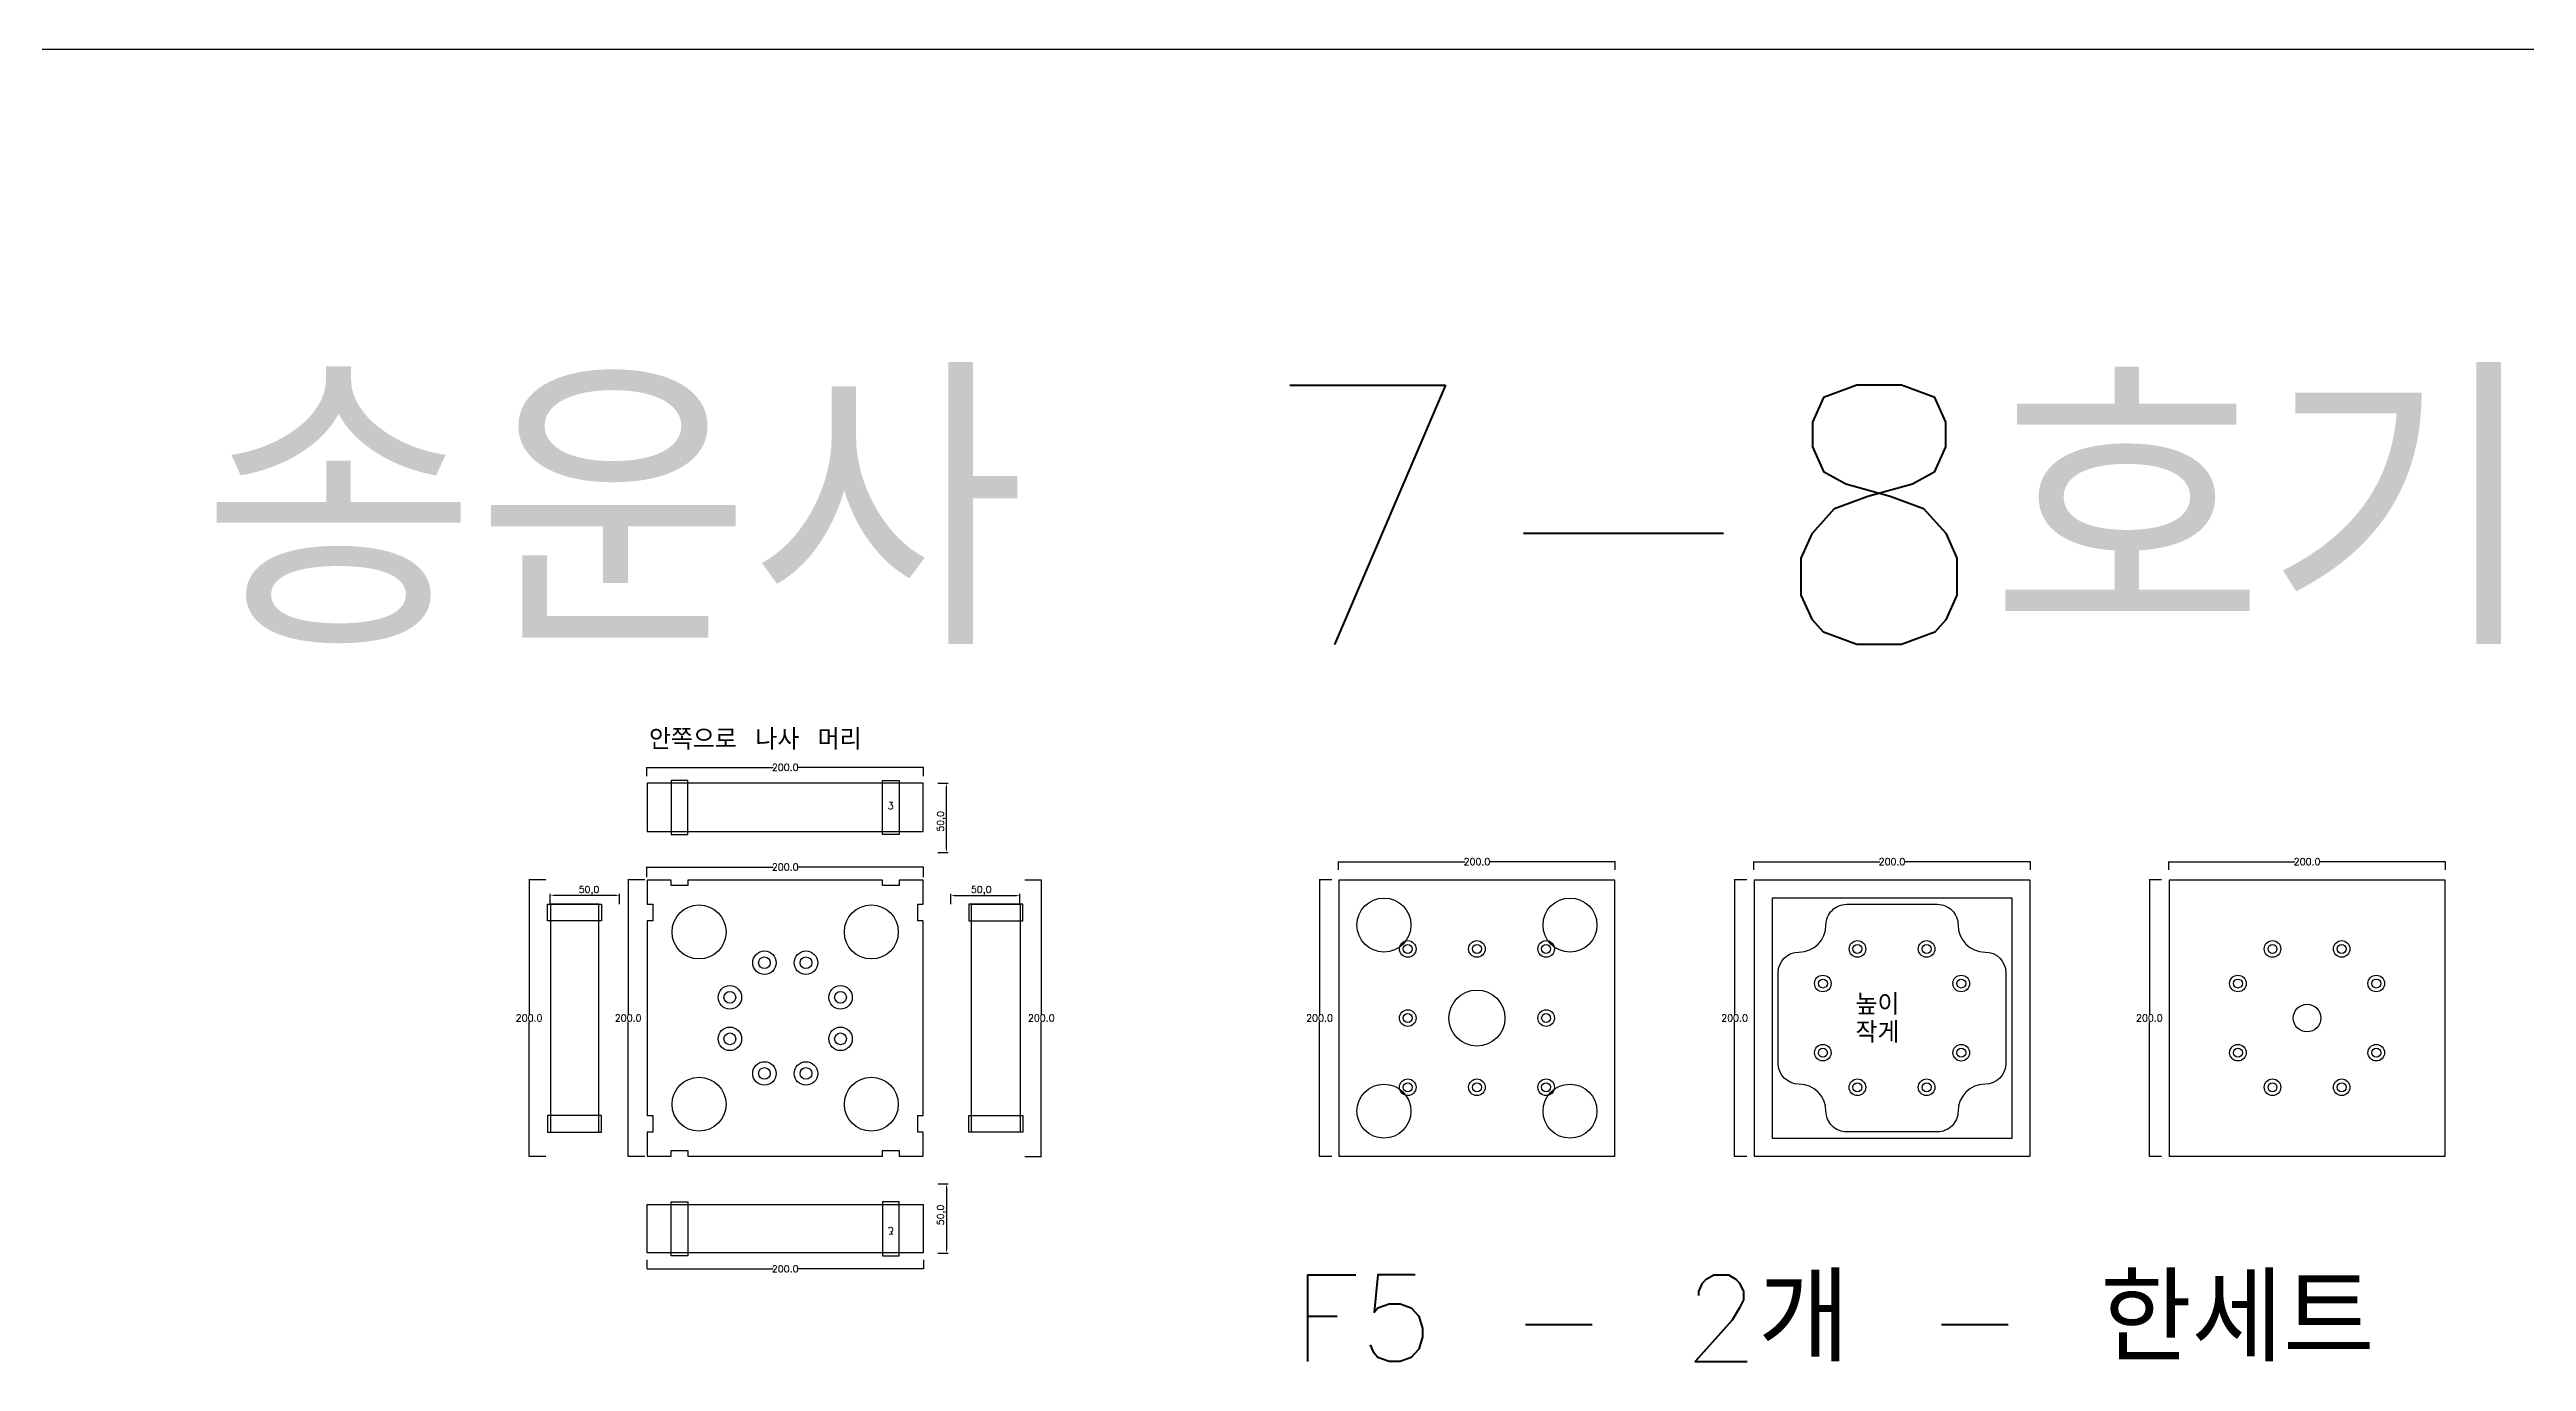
# Model space of a CAD drawing. Header units: millimetres. Extents: x 37110 to 56310, y -3510 to 5490.
# Drawn here: x 43678 to 45469, y 942 to 1890 of the extents above; entities that cross this region are included whole.
import ezdxf

# ---------------------------------------------------------------- set-up
doc = ezdxf.new("R2010")
doc.units = ezdxf.units.MM
for name, color, linetype in [('TEXT', 3, 'Continuous'), ('볼트 구멍', 7, 'Continuous'), ('치구', 7, 'Continuous'), ('치수', 7, 'Continuous')]:
    doc.layers.add(name, color=color, linetype=linetype)
doc.styles.get("Standard").update_dxf_attribs({"font": 'txt.shx', "bigfont": 'whgtxt.shx'})
doc.dimstyles.new('ISO-25', dxfattribs={"dimtxt": 2.5, "dimasz": 2.5, "dimexe": 1.25, "dimexo": 0.625, "dimtad": 1, "dimtxsty": 'Standard', "dimcen": 2.5, "dimadec": 0, "dimazin": 0, "dimtfac": 1, "dimtmove": 0, "dimatfit": 3, "dimfxl": 0, "dimarcsym": 0})
doc.dimstyles.get("Standard").update_dxf_attribs({"dimtxt": 7, "dimasz": 0.18, "dimexe": 0.18, "dimexo": 0.0625, "dimgap": 0.09, "dimtad": 0, "dimtih": 1, "dimtoh": 1, "dimdec": 1, "dimzin": 0, "dimdsep": 46, "dimtxsty": 'Standard', "dimcen": 0.09, "dimadec": 0, "dimazin": 0, "dimtfac": 1, "dimtdec": 1, "dimtofl": 0, "dimtmove": 0, "dimatfit": 3, "dimfxl": 0, "dimtolj": 1, "dimtzin": 0, "dimarcsym": 0})

# ---------------------------------------------------------------- blocks, each defined once
blk = doc.blocks.new('*D2162')
at = {"layer": 'Defpoints', "color": 0, "linetype": 'Continuous'}
for p in [(44605.1, 1290), (44596.2, 1090), (44605.1, 1090)]:
    blk.add_point(p, dxfattribs=at)
at = {"layer": '치수', "color": 0, "linetype": 'Continuous', "lineweight": -2}
for p, q in [((44605, 1290), (44596, 1290)), ((44596.2, 1289.8), (44596.2, 1192.6)), ((44596.2, 1090.2), (44596.2, 1187.4)), ((44605, 1090), (44596, 1090))]:
    blk.add_line(p, q, dxfattribs=at)
at = {"layer": '치수', "color": 0, "linetype": 'Continuous'}
for points in [[(44596.2, 1289.8), (44596.2, 1289.8), (44596.2, 1290)], [(44596.2, 1090.2), (44596.2, 1090.2), (44596.2, 1090)]]:
    blk.add_solid(points, dxfattribs=at)
at = {"layer": '치수', "color": 0, "linetype": 'Continuous', "insert": (44596.2, 1190), "char_height": 5, "attachment_point": 5}
blk.add_mtext('\\A1;200.0', dxfattribs=at)
blk = doc.blocks.new('*D2163')
at = {"layer": 'Defpoints', "color": 0, "linetype": 'Continuous'}
for p in [(44108.5, 1290), (44096.5, 1090), (44108.5, 1090)]:
    blk.add_point(p, dxfattribs=at)
at = {"layer": '치수', "color": 0, "linetype": 'Continuous', "lineweight": -2}
for p, q in [((44108.5, 1290), (44096.3, 1290)), ((44096.5, 1289.8), (44096.5, 1192.6)), ((44096.5, 1090.2), (44096.5, 1187.4)), ((44108.5, 1090), (44096.3, 1090))]:
    blk.add_line(p, q, dxfattribs=at)
at = {"layer": '치수', "color": 0, "linetype": 'Continuous'}
for points in [[(44096.4, 1289.8), (44096.5, 1289.8), (44096.5, 1290)], [(44096.4, 1090.2), (44096.5, 1090.2), (44096.5, 1090)]]:
    blk.add_solid(points, dxfattribs=at)
at = {"layer": '치수', "color": 0, "linetype": 'Continuous', "insert": (44096.5, 1190), "char_height": 5, "attachment_point": 5}
blk.add_mtext('\\A1;200.0', dxfattribs=at)
blk = doc.blocks.new('*D2165')
at = {"layer": 'Defpoints', "color": 0, "linetype": 'Continuous'}
for p in [(44383, 1290), (44383, 1090), (44395.1, 1090)]:
    blk.add_point(p, dxfattribs=at)
at = {"layer": '치수', "color": 0, "linetype": 'Continuous', "lineweight": -2}
for p, q in [((44383.1, 1290), (44395.3, 1290)), ((44395.1, 1289.8), (44395.1, 1192.6)), ((44395.1, 1090.2), (44395.1, 1187.4)), ((44383.1, 1090), (44395.3, 1090))]:
    blk.add_line(p, q, dxfattribs=at)
at = {"layer": '치수', "color": 0, "linetype": 'Continuous'}
for points in [[(44395.1, 1289.8), (44395.1, 1289.8), (44395.1, 1290)], [(44395.1, 1090.2), (44395.1, 1090.2), (44395.1, 1090)]]:
    blk.add_solid(points, dxfattribs=at)
at = {"layer": '치수', "color": 0, "linetype": 'Continuous', "insert": (44395.1, 1190), "char_height": 5, "attachment_point": 5}
blk.add_mtext('\\A1;200.0', dxfattribs=at)
blk = doc.blocks.new('*D2166')
at = {"layer": 'Defpoints', "color": 0, "linetype": 'Continuous'}
for p in [(44110, 1015.2), (44310, 1015.2), (44310, 1008.8)]:
    blk.add_point(p, dxfattribs=at)
at = {"layer": '치수', "color": 0, "linetype": 'Continuous', "lineweight": -2}
for p, q in [((44110, 1015.2), (44110, 1008.7)), ((44110.2, 1008.8), (44201.2, 1008.8)), ((44309.8, 1008.8), (44218.8, 1008.8)), ((44310, 1015.2), (44310, 1008.7))]:
    blk.add_line(p, q, dxfattribs=at)
at = {"layer": '치수', "color": 0, "linetype": 'Continuous'}
for points in [[(44110.2, 1008.9), (44110.2, 1008.8), (44110, 1008.8)], [(44309.8, 1008.9), (44309.8, 1008.8), (44310, 1008.8)]]:
    blk.add_solid(points, dxfattribs=at)
at = {"layer": '치수', "color": 0, "linetype": 'Continuous', "insert": (44210, 1008.8), "char_height": 5, "attachment_point": 5}
blk.add_mtext('\\A1;200.0', dxfattribs=at)
blk = doc.blocks.new('*D2167')
at = {"layer": 'Defpoints', "color": 0}
for p in [(44319.7, 1070.2), (44319.7, 1020.2), (44326.6, 1020.2)]:
    blk.add_point(p, dxfattribs=at)
at = {"layer": '치수', "color": 0, "lineweight": -2}
for p, q in [((44320.3, 1070.2), (44327.8, 1070.2)), ((44326.6, 1067.7), (44326.6, 1022.7)), ((44320.3, 1020.2), (44327.8, 1020.2))]:
    blk.add_line(p, q, dxfattribs=at)
at = {"layer": '치수', "color": 0}
for points in [[(44326.2, 1067.7), (44327, 1067.7), (44326.6, 1070.2)], [(44326.2, 1022.7), (44327, 1022.7), (44326.6, 1020.2)]]:
    blk.add_solid(points, dxfattribs=at)
at = {"layer": '치수', "color": 0, "insert": (44323, 1047.7), "char_height": 5, "attachment_point": 5, "rotation": 90}
blk.add_mtext('50,0', dxfattribs=at)
blk = doc.blocks.new('*D2168')
at = {"layer": 'Defpoints', "color": 0, "linetype": 'Continuous'}
for p in [(44110, 1291.8), (44310, 1299.2), (44310, 1291.8)]:
    blk.add_point(p, dxfattribs=at)
at = {"layer": '치수', "color": 0, "linetype": 'Continuous', "lineweight": -2}
for p, q in [((44110, 1291.9), (44110, 1299.4)), ((44110.2, 1299.2), (44201.2, 1299.2)), ((44309.8, 1299.2), (44218.8, 1299.2)), ((44310, 1291.9), (44310, 1299.4))]:
    blk.add_line(p, q, dxfattribs=at)
at = {"layer": '치수', "color": 0, "linetype": 'Continuous'}
for points in [[(44110.2, 1299.3), (44110.2, 1299.2), (44110, 1299.2)], [(44309.8, 1299.3), (44309.8, 1299.2), (44310, 1299.2)]]:
    blk.add_solid(points, dxfattribs=at)
at = {"layer": '치수', "color": 0, "linetype": 'Continuous', "insert": (44210, 1299.2), "char_height": 5, "attachment_point": 5}
blk.add_mtext('\\A1;200.0', dxfattribs=at)
blk = doc.blocks.new('*D2172')
at = {"layer": 'Defpoints', "color": 0}
for p in [(44329.7, 1271.8), (44379.7, 1278.7), (44379.7, 1271.8)]:
    blk.add_point(p, dxfattribs=at)
at = {"layer": '치수', "color": 0, "lineweight": -2}
for p, q in [((44329.7, 1272.4), (44329.7, 1279.9)), ((44332.2, 1278.7), (44377.2, 1278.7)), ((44379.7, 1272.4), (44379.7, 1279.9))]:
    blk.add_line(p, q, dxfattribs=at)
at = {"layer": '치수', "color": 0}
for points in [[(44332.2, 1279.1), (44332.2, 1278.3), (44329.7, 1278.7)], [(44377.2, 1279.1), (44377.2, 1278.3), (44379.7, 1278.7)]]:
    blk.add_solid(points, dxfattribs=at)
at = {"layer": '치수', "color": 0, "insert": (44351.7, 1282.2), "char_height": 5, "attachment_point": 5}
blk.add_mtext('50,0', dxfattribs=at)
blk = doc.blocks.new('*D2173')
at = {"layer": 'Defpoints', "color": 0, "linetype": 'Continuous'}
for p in [(44610, 1297.1), (44810, 1303), (44810, 1297.1)]:
    blk.add_point(p, dxfattribs=at)
at = {"layer": '치수', "color": 0, "linetype": 'Continuous', "lineweight": -2}
for p, q in [((44610, 1297.2), (44610, 1303.2)), ((44610.2, 1303), (44701.2, 1303)), ((44809.8, 1303), (44718.8, 1303)), ((44810, 1297.2), (44810, 1303.2))]:
    blk.add_line(p, q, dxfattribs=at)
at = {"layer": '치수', "color": 0, "linetype": 'Continuous'}
for points in [[(44610.2, 1303), (44610.2, 1303), (44610, 1303)], [(44809.8, 1303), (44809.8, 1303), (44810, 1303)]]:
    blk.add_solid(points, dxfattribs=at)
at = {"layer": '치수', "color": 0, "linetype": 'Continuous', "insert": (44710, 1303), "char_height": 5, "attachment_point": 5}
blk.add_mtext('\\A1;200.0', dxfattribs=at)
blk = doc.blocks.new('*D1737')
at = {"layer": 'Defpoints', "color": 0, "linetype": 'Continuous'}
for p in [(44905.1, 1290), (44896.2, 1090), (44905.1, 1090)]:
    blk.add_point(p, dxfattribs=at)
at = {"layer": '치수', "color": 0, "linetype": 'Continuous', "lineweight": -2}
for p, q in [((44905, 1290), (44896, 1290)), ((44896.2, 1289.8), (44896.2, 1192.6)), ((44896.2, 1090.2), (44896.2, 1187.4)), ((44905, 1090), (44896, 1090))]:
    blk.add_line(p, q, dxfattribs=at)
at = {"layer": '치수', "color": 0, "linetype": 'Continuous'}
for points in [[(44896.2, 1289.8), (44896.2, 1289.8), (44896.2, 1290)], [(44896.2, 1090.2), (44896.2, 1090.2), (44896.2, 1090)]]:
    blk.add_solid(points, dxfattribs=at)
at = {"layer": '치수', "color": 0, "linetype": 'Continuous', "insert": (44896.2, 1190), "char_height": 5, "attachment_point": 5}
blk.add_mtext('\\A1;200.0', dxfattribs=at)
blk = doc.blocks.new('*D1738')
at = {"layer": 'Defpoints', "color": 0, "linetype": 'Continuous'}
for p in [(45204.9, 1290), (45196, 1090), (45204.9, 1090)]:
    blk.add_point(p, dxfattribs=at)
at = {"layer": '치수', "color": 0, "linetype": 'Continuous', "lineweight": -2}
for p, q in [((45204.8, 1290), (45195.8, 1290)), ((45196, 1289.8), (45196, 1192.6)), ((45196, 1090.2), (45196, 1187.4)), ((45204.8, 1090), (45195.8, 1090))]:
    blk.add_line(p, q, dxfattribs=at)
at = {"layer": '치수', "color": 0, "linetype": 'Continuous'}
for points in [[(45195.9, 1289.8), (45196, 1289.8), (45196, 1290)], [(45195.9, 1090.2), (45196, 1090.2), (45196, 1090)]]:
    blk.add_solid(points, dxfattribs=at)
at = {"layer": '치수', "color": 0, "linetype": 'Continuous', "insert": (45196, 1190), "char_height": 5, "attachment_point": 5}
blk.add_mtext('\\A1;200.0', dxfattribs=at)
blk = doc.blocks.new('*D1739')
at = {"layer": 'Defpoints', "color": 0, "linetype": 'Continuous'}
for p in [(44910, 1297.1), (45110, 1303), (45110, 1297.1)]:
    blk.add_point(p, dxfattribs=at)
at = {"layer": '치수', "color": 0, "linetype": 'Continuous', "lineweight": -2}
for p, q in [((44910, 1297.2), (44910, 1303.2)), ((44910.2, 1303), (45001.2, 1303)), ((45109.8, 1303), (45018.8, 1303)), ((45110, 1297.2), (45110, 1303.2))]:
    blk.add_line(p, q, dxfattribs=at)
at = {"layer": '치수', "color": 0, "linetype": 'Continuous'}
for points in [[(44910.2, 1303), (44910.2, 1303), (44910, 1303)], [(45109.8, 1303), (45109.8, 1303), (45110, 1303)]]:
    blk.add_solid(points, dxfattribs=at)
at = {"layer": '치수', "color": 0, "linetype": 'Continuous', "insert": (45010, 1303), "char_height": 5, "attachment_point": 5}
blk.add_mtext('\\A1;200.0', dxfattribs=at)
blk = doc.blocks.new('*D1740')
at = {"layer": 'Defpoints', "color": 0, "linetype": 'Continuous'}
for p in [(45210, 1297.1), (45410, 1303), (45410, 1297.1)]:
    blk.add_point(p, dxfattribs=at)
at = {"layer": '치수', "color": 0, "linetype": 'Continuous', "lineweight": -2}
for p, q in [((45210, 1297.2), (45210, 1303.2)), ((45210.2, 1303), (45301.2, 1303)), ((45409.8, 1303), (45318.8, 1303)), ((45410, 1297.2), (45410, 1303.2))]:
    blk.add_line(p, q, dxfattribs=at)
at = {"layer": '치수', "color": 0, "linetype": 'Continuous'}
for points in [[(45210.2, 1303), (45210.2, 1303), (45210, 1303)], [(45409.8, 1303), (45409.8, 1303), (45410, 1303)]]:
    blk.add_solid(points, dxfattribs=at)
at = {"layer": '치수', "color": 0, "linetype": 'Continuous', "insert": (45310, 1303), "char_height": 5, "attachment_point": 5}
blk.add_mtext('\\A1;200.0', dxfattribs=at)
blk = doc.blocks.new('*D2414')
at = {"layer": 'Defpoints', "color": 0, "linetype": 'Continuous'}
for p in [(44037, 1290), (44024.9, 1090), (44037, 1090)]:
    blk.add_point(p, dxfattribs=at)
at = {"layer": '치수', "color": 0, "linetype": 'Continuous', "lineweight": -2}
for p, q in [((44036.9, 1290), (44024.7, 1290)), ((44024.9, 1289.8), (44024.9, 1192.6)), ((44024.9, 1090.2), (44024.9, 1187.4)), ((44036.9, 1090), (44024.7, 1090))]:
    blk.add_line(p, q, dxfattribs=at)
at = {"layer": '치수', "color": 0, "linetype": 'Continuous'}
for points in [[(44024.9, 1289.8), (44024.9, 1289.8), (44024.9, 1290)], [(44024.9, 1090.2), (44024.9, 1090.2), (44024.9, 1090)]]:
    blk.add_solid(points, dxfattribs=at)
at = {"layer": '치수', "color": 0, "linetype": 'Continuous', "insert": (44024.9, 1190), "char_height": 5, "attachment_point": 5}
blk.add_mtext('\\A1;200.0', dxfattribs=at)
blk = doc.blocks.new('*D2415')
at = {"layer": 'Defpoints', "color": 0}
for p in [(44040.2, 1278.7), (44040.2, 1271.8), (44090.2, 1271.8)]:
    blk.add_point(p, dxfattribs=at)
at = {"layer": '치수', "color": 0, "lineweight": -2}
for p, q in [((44040.2, 1272.4), (44040.2, 1279.9)), ((44087.7, 1278.7), (44042.7, 1278.7)), ((44090.2, 1272.4), (44090.2, 1279.9))]:
    blk.add_line(p, q, dxfattribs=at)
at = {"layer": '치수', "color": 0}
for points in [[(44042.7, 1279.1), (44042.7, 1278.3), (44040.2, 1278.7)], [(44087.7, 1279.1), (44087.7, 1278.3), (44090.2, 1278.7)]]:
    blk.add_solid(points, dxfattribs=at)
at = {"layer": '치수', "color": 0, "insert": (44068.2, 1282.2), "char_height": 5, "attachment_point": 5}
blk.add_mtext('50,0', dxfattribs=at)
blk = doc.blocks.new('*D2416')
at = {"layer": 'Defpoints', "color": 0, "linetype": 'Continuous'}
for p in [(44110, 1364.8), (44310, 1371.2), (44310, 1364.8)]:
    blk.add_point(p, dxfattribs=at)
at = {"layer": '치수', "color": 0, "linetype": 'Continuous', "lineweight": -2}
for p, q in [((44110, 1364.8), (44110, 1371.3)), ((44110.2, 1371.2), (44201.2, 1371.2)), ((44309.8, 1371.2), (44218.8, 1371.2)), ((44310, 1364.8), (44310, 1371.3))]:
    blk.add_line(p, q, dxfattribs=at)
at = {"layer": '치수', "color": 0, "linetype": 'Continuous'}
for points in [[(44110.2, 1371.2), (44110.2, 1371.1), (44110, 1371.2)], [(44309.8, 1371.2), (44309.8, 1371.1), (44310, 1371.2)]]:
    blk.add_solid(points, dxfattribs=at)
at = {"layer": '치수', "color": 0, "linetype": 'Continuous', "insert": (44210, 1371.2), "char_height": 5, "attachment_point": 5}
blk.add_mtext('\\A1;200.0', dxfattribs=at)
blk = doc.blocks.new('*D2417')
at = {"layer": 'Defpoints', "color": 0}
for p in [(44319.7, 1359.7), (44326.6, 1359.7), (44319.7, 1309.7)]:
    blk.add_point(p, dxfattribs=at)
at = {"layer": '치수', "color": 0, "lineweight": -2}
for p, q in [((44320.3, 1359.7), (44327.8, 1359.7)), ((44326.6, 1312.2), (44326.6, 1357.2)), ((44320.3, 1309.7), (44327.8, 1309.7))]:
    blk.add_line(p, q, dxfattribs=at)
at = {"layer": '치수', "color": 0}
for points in [[(44326.2, 1357.2), (44327, 1357.2), (44326.6, 1359.7)], [(44326.2, 1312.2), (44327, 1312.2), (44326.6, 1309.7)]]:
    blk.add_solid(points, dxfattribs=at)
at = {"layer": '치수', "color": 0, "insert": (44323, 1332.2), "char_height": 5, "attachment_point": 5, "rotation": 90}
blk.add_mtext('50,0', dxfattribs=at)

msp = doc.modelspace()

# ---------------------------------------------------------------- linework, layer by layer
at = {"color": 6}
msp.add_line((56310, 1890), (37110, 1890), dxfattribs=at)
at = {"layer": '볼트 구멍', "color": 6}
for centre, radius in [((44195, 1230), 8.5), ((44225, 1230), 8.5), ((44659.993, 1240.008), 6), ((44709.993, 1240.001), 6), ((44759.998, 1240.002), 6), ((44985.019, 1240.006), 6), ((45035.006, 1239.992), 6), ((45285, 1240), 6), ((45335, 1240), 6), ((44960.005, 1214.992), 6), ((45060.005, 1214.992), 6), ((45260, 1215), 6), ((45360, 1215), 6), ((44170, 1205), 8.5), ((44250, 1205), 8.5), ((44170, 1175), 8.5), ((44250, 1175), 8.5), ((44660.001, 1190.007), 6), ((44760.001, 1190.007), 6), ((44959.991, 1165.006), 6), ((45060.005, 1164.992), 6), ((45260, 1165), 6), ((45360, 1165), 6), ((44195, 1150), 8.5), ((44225, 1150), 8.5), ((44659.994, 1140.006), 6), ((44709.993, 1140.001), 6), ((44759.994, 1140.002), 6), ((44985.005, 1139.992), 6), ((45035.005, 1139.992), 6), ((45285, 1140), 6), ((45335, 1140), 6)]:
    msp.add_circle(centre, radius, dxfattribs=at)
at = {"layer": '볼트 구멍', "color": 3}
for centre, radius in [((44659.993, 1240.008), 3.25), ((44709.993, 1240.001), 3.25), ((44759.998, 1240.002), 3.25), ((44985.019, 1240.006), 3.25), ((45035.006, 1239.992), 3.25), ((45285, 1240), 3.25), ((45335, 1240), 3.25), ((44195, 1230), 4.25), ((44225, 1230), 4.25), ((44960.005, 1214.992), 3.25), ((45060.005, 1214.992), 3.25), ((45260, 1215), 3.25), ((45360, 1215), 3.25), ((44170, 1205), 4.25), ((44250, 1205), 4.25), ((44710, 1190), 20.25), ((45310, 1190), 10), ((44660.001, 1190.007), 3.25), ((44760.001, 1190.007), 3.25), ((44170, 1175), 4.25), ((44250, 1175), 4.25), ((44959.991, 1165.006), 3.25), ((45060.005, 1164.992), 3.25), ((45260, 1165), 3.25), ((45360, 1165), 3.25), ((44195, 1150), 4.25), ((44225, 1150), 4.25), ((44659.994, 1140.006), 3.25), ((44709.993, 1140.001), 3.25), ((44759.994, 1140.002), 3.25), ((44985.005, 1139.992), 3.25), ((45035.005, 1139.992), 3.25), ((45285, 1140), 3.25), ((45335, 1140), 3.25)]:
    msp.add_circle(centre, radius, dxfattribs=at)
at = {"layer": '치구', "color": 1}
for points in [[(44127.65, 1322.75), (44139.65, 1322.75), (44139.65, 1361.747), (44127.65, 1361.747)], [(44292.35, 1322.75), (44280.35, 1322.75), (44280.35, 1361.747), (44292.35, 1361.747)], [(44038.25, 1260.35), (44038.25, 1272.35), (44077.247, 1272.35), (44077.247, 1260.35)], [(44381.75, 1260.35), (44381.75, 1272.35), (44342.753, 1272.35), (44342.753, 1260.35)], [(44038.25, 1119.65), (44038.25, 1107.65), (44077.247, 1107.65), (44077.247, 1119.65)], [(44381.75, 1119.65), (44381.75, 1107.65), (44342.753, 1107.65), (44342.753, 1119.65)], [(44127.65, 1057.25), (44139.65, 1057.25), (44139.65, 1018.253), (44127.65, 1018.253)], [(44292.35, 1057.25), (44280.35, 1057.25), (44280.35, 1018.253), (44292.35, 1018.253)]]:
    msp.add_lwpolyline(points, close=True, dxfattribs=at)
at = {"layer": '치구'}
for points in [[(44110.25, 1324.75), (44309.75, 1324.75), (44309.75, 1359.75), (44110.25, 1359.75)], [(44114.25, 1272.35), (44114.25, 1260.35), (44110.25, 1260.35), (44110.25, 1119.65), (44114.25, 1119.65), (44114.25, 1107.65), (44110.25, 1107.65), (44110.25, 1090.25), (44127.65, 1090.25), (44127.65, 1094.25), (44139.65, 1094.25), (44139.65, 1090.25), (44280.35, 1090.25), (44280.35, 1094.25), (44292.35, 1094.25), (44292.35, 1090.25), (44309.75, 1090.25), (44309.75, 1107.65), (44305.75, 1107.65), (44305.75, 1119.65), (44309.75, 1119.65), (44309.75, 1260.35), (44305.75, 1260.35), (44305.75, 1272.35), (44309.75, 1272.35), (44309.75, 1289.75), (44292.35, 1289.75), (44292.35, 1285.75), (44280.35, 1285.75), (44280.35, 1289.75), (44139.65, 1289.75), (44139.65, 1285.75), (44127.65, 1285.75), (44127.65, 1289.75), (44110.25, 1289.75), (44110.25, 1272.35)], [(44610.25, 1289.75), (44610.25, 1090.25), (44809.75, 1090.25), (44809.75, 1289.75)], [(44910.25, 1289.75), (44910.25, 1090.25), (45109.75, 1090.25), (45109.75, 1289.75)], [(45210.25, 1289.75), (45210.25, 1090.25), (45409.75, 1090.25), (45409.75, 1289.75)], [(44075.25, 1272.35), (44040.25, 1272.35), (44040.25, 1107.65), (44075.25, 1107.65)], [(44344.75, 1272.35), (44379.75, 1272.35), (44379.75, 1107.65), (44344.75, 1107.65)], [(44923.25, 1276.75), (44923.25, 1103.25), (45096.75, 1103.25), (45096.75, 1276.75)], [(44110.25, 1055.25), (44309.75, 1055.25), (44309.75, 1020.25), (44110.25, 1020.25)]]:
    msp.add_lwpolyline(points, close=True, dxfattribs=at)
msp.add_lwpolyline([(44977.25, 1272.25), (45042.75, 1272.25, -0.41421365), (45057.75, 1257.25, 0.41421347), (45077.25, 1237.75, -0.41421338), (45092.25, 1222.75), (45092.25, 1157.25, -0.41421338), (45077.25, 1142.25, 0.41421347), (45057.75, 1122.75, -0.41421365), (45042.75, 1107.75), (44977.25, 1107.75, -0.41421365), (44962.25, 1122.75, 0.41421347), (44942.75, 1142.25, -0.41421338), (44927.75, 1157.25), (44927.75, 1222.75, -0.41421338), (44942.75, 1237.75, 0.41421347), (44962.25, 1257.25, -0.41421365)], format="xyb", close=True, dxfattribs=at)
for centre in [(44147.75, 1252.25), (44272.25, 1252.25), (44642.75, 1257.25), (44777.25, 1257.25), (44147.75, 1127.75), (44272.25, 1127.75), (44642.75, 1122.75), (44777.25, 1122.75)]:
    msp.add_circle(centre, 19.5, dxfattribs=at)

# ---------------------------------------------------------------- texts
at = {"color": 1}
for s, p in [('높이 ', (44983.609, 1192.463)), ('작게', (44983.609, 1172.254))]:
    msp.add_text(s, height=15, dxfattribs=at).set_placement(p)
at = {"layer": 'TEXT', "linetype": 'Continuous'}
msp.add_text('송운사 7-8호기 ', height=187.5, dxfattribs=at).set_placement((43788.389, 1460.015))
at = {"layer": 'TEXT', "color": 1}
for s, height, p in [('안쪽으로 나사 머리', 15, (44111.554, 1384.027)), ('3', 5, (44284.162, 1341.052))]:
    msp.add_text(s, height=height, dxfattribs=at).set_placement(p)
at = {"layer": 'TEXT', "color": 1, "text_generation_flag": 2}
msp.add_text('3', height=5, rotation=180, dxfattribs=at).set_placement((44284.162, 1038.948))
at = {"layer": 'TEXT', "color": 1, "linetype": 'Continuous'}
msp.add_text('F5 - 2개 - 한세트', height=62.5, dxfattribs=at).set_placement((44576.837, 941.846))

# ---------------------------------------------------------------- dimensions: what is measured, and where the dimension line sits
at = {"layer": '치수', "color": 4, "linetype": 'Continuous'}
for base, p1, p2, picture, middle in [((44310, 1371.161), (44110, 1364.763), (44310, 1364.763), '*D2416', (44210, 1371.161)), ((44310, 1008.839), (44110, 1015.237), (44310, 1015.237), '*D2166', (44210, 1008.839))]:
    dim = msp.add_linear_dim(base=base, p1=p1, p2=p2, dimstyle='Standard', override={"dimtxt": 5}, dxfattribs=at)
    dim.commit()
    dim.dimension.update_dxf_attribs({"geometry": picture, "text_midpoint": middle, "dimtype": 160})
at = {"layer": '치수', "color": 4}
for base, p1, p2, angle, picture, middle in [((44326.577, 1359.75), (44319.68, 1309.75), (44319.68, 1359.75), 90, '*D2417', (44326.577, 1332.25)), ((44040.25, 1278.677), (44090.25, 1271.8), (44040.25, 1271.8), 180, '*D2415', (44068.25, 1278.677)), ((44326.577, 1020.25), (44319.68, 1070.25), (44319.68, 1020.25), 270, '*D2167', (44326.577, 1047.75))]:
    dim = msp.add_linear_dim(base=base, p1=p1, p2=p2, angle=angle, dimstyle='ISO-25', override={"dimtxt": 5, "dimdec": 1, "dimzin": 0, "dimtdec": 1}, dxfattribs=at)
    dim.commit()
    dim.dimension.update_dxf_attribs({"geometry": picture, "text_midpoint": middle, "dimtype": 160})
at = {"layer": '치수', "color": 4, "linetype": 'Continuous'}
for base, p1, p2, picture, middle in [((44024.882, 1090), (44036.952, 1290), (44036.952, 1090), '*D2414', (44024.882, 1190)), ((44096.47, 1090), (44108.54, 1290), (44108.54, 1090), '*D2163', (44096.47, 1190)), ((44395.118, 1090), (44383.048, 1290), (44383.048, 1090), '*D2165', (44395.118, 1190)), ((44596.204, 1090), (44605.109, 1290), (44605.109, 1090), '*D2162', (44596.204, 1190)), ((44896.204, 1090), (44905.109, 1290), (44905.109, 1090), '*D1737', (44896.204, 1190)), ((45195.954, 1090), (45204.859, 1290), (45204.859, 1090), '*D1738', (45195.954, 1190))]:
    dim = msp.add_linear_dim(base=base, p1=p1, p2=p2, angle=90, dimstyle='Standard', override={"dimtxt": 5}, dxfattribs=at)
    dim.commit()
    dim.dimension.update_dxf_attribs({"geometry": picture, "text_midpoint": middle})
for base, p1, p2, picture, middle in [((44310, 1299.222), (44110, 1291.825), (44310, 1291.825), '*D2168', (44210, 1299.222)), ((44810, 1302.99), (44610, 1297.107), (44810, 1297.107), '*D2173', (44710, 1302.99)), ((45110, 1302.99), (44910, 1297.107), (45110, 1297.107), '*D1739', (45010, 1302.99)), ((45410, 1302.99), (45210, 1297.107), (45410, 1297.107), '*D1740', (45310, 1302.99))]:
    dim = msp.add_linear_dim(base=base, p1=p1, p2=p2, dimstyle='Standard', override={"dimtxt": 5}, dxfattribs=at)
    dim.commit()
    dim.dimension.update_dxf_attribs({"geometry": picture, "text_midpoint": middle})
at = {"layer": '치수', "color": 4}
dim = msp.add_linear_dim(base=(44379.75, 1278.677), p1=(44329.75, 1271.8), p2=(44379.75, 1271.8), dimstyle='ISO-25', override={"dimtxt": 5, "dimdec": 1, "dimzin": 0, "dimtdec": 1}, dxfattribs=at)
dim.commit()
dim.dimension.update_dxf_attribs({"geometry": '*D2172', "text_midpoint": (44351.75, 1278.677), "dimtype": 160})

doc.saveas('drawing.dxf')
